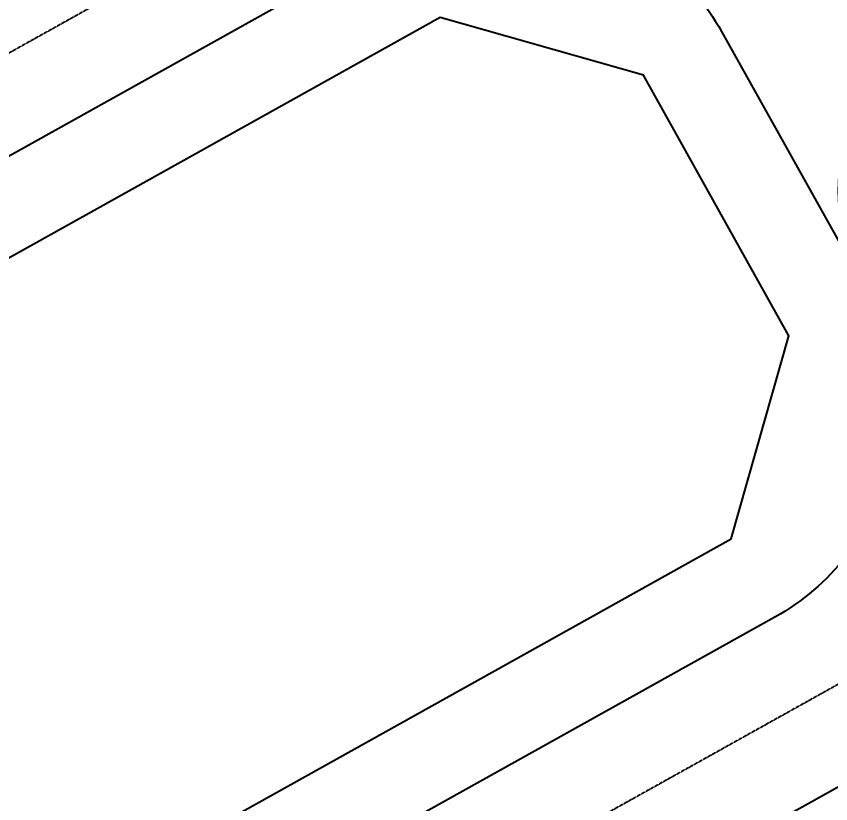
# Model space of a CAD drawing. Header units: millimetres. Extents: x 403824132 to 733479728, y 1974822364 to 2151530530.
# Drawn here: x 568839878 to 568867243, y 2063115107 to 2063141580 of the extents above; entities that cross this region are included whole.
import ezdxf
from ezdxf.enums import TextEntityAlignment as Align
from ezdxf.xclip import XClip

# ---------------------------------------------------------------- set-up
doc = ezdxf.new("R2010")
doc.units = ezdxf.units.MM
doc.linetypes.add('ACAD_ISO07W100', pattern=[3, 0, -3])
doc.linetypes.add('ACAD_ISO10W100', pattern=[18.5, 12, -3, 0.5, -3])
for name, color, linetype in [('BoThamCo', 94, 'Continuous'), ('LogDg', 7, 'Continuous'), ('text', 7, 'Continuous'), ('TimDg', 222, 'Continuous'), ('ViaHeS', 32, 'Continuous')]:
    doc.layers.add(name, color=color, linetype=linetype)
doc.layers.add('Wipeout', color=252, linetype='ACAD_ISO07W100', lineweight=0)
doc.styles.add('text', font='')
doc.styles.get('text').set_extended_font_data('.VnArial NarrowH')

# ---------------------------------------------------------------- blocks, each defined once
blk = doc.blocks.new('A$C2ED4656C')
blk.add_wipeout([(432.1, 910), (480.9, 907.7), (546.7, 896.5), (609, 876.8), (692.2, 834.4), (754.3, 787), (813.9, 722.8), (858.2, 653.7), (891.6, 573.4), (911.3, 476.6), (913.1, 408.9), (902.7, 328.5), (878, 248.7), (831.5, 161.7), (778.6, 96.3), (701.3, 31.7), (629, -8.4), (563.6, -32), (488.2, -46.9), (402.8, -49), (308.6, -33.5), (225.9, -2.8), (146.7, 45.1), (71.6, 114.8), (24.8, 178.4), (-14.1, 256.8), (-36.8, 334), (-46.5, 431.4), (-41.6, 498.5), (-25.1, 571.6), (-0.6, 634.8), (37.6, 701.4), (69.8, 743.2), (103, 778.1), (165.1, 827.9), (224.2, 861.9), (305.2, 892.5), (368.1, 905.5), (428.4, 910)]).dxf.layer = 'Wipeout'
at = {"color": 8}
for radius in [480, 410]:
    blk.add_circle((433.5, 430), radius, dxfattribs=at)
at = {"style": 'text'}
blk.add_attdef('CT1', text='', height=350, rotation=0, dxfattribs=at).set_placement((433.5, 430), align=Align.MIDDLE)
blk = doc.blocks.new('MA LO')
at = {"layer": 'text'}
ref = blk.add_blockref('A$C2ED4656C', (119047, -28078), dxfattribs=dict(at, xscale=20.97916607567742, yscale=20.97916607567742, zscale=20.97916607567742, rotation=4.338240580515711))
ref.add_attrib('CT1', 'LA-02', dxfattribs={"layer": '0', "height": 8265.4, "style": 'text', "width": 0.75}).set_placement((127434, -18395), align=Align.MIDDLE)

msp = doc.modelspace()

# ---------------------------------------------------------------- linework, layer by layer
at = {"layer": 'BoThamCo', "elevation": 0}
msp.add_lwpolyline([(568865839, 2063130836), (568860950, 2063139597), (568854125, 2063141534), (568790202, 2063105865), (568788065, 2063098934), (568792562, 2063089942), (568799187, 2063087899), (568863903, 2063124010)], close=True, dxfattribs=at)
at = {"layer": 'LogDg', "elevation": 0}
msp.add_lwpolyline([(568992096, 2063137673, 0.004173), (568976403, 2063167147, 0.41755), (568965438, 2063170326), (568801602, 2063078906, 0.401037), (568798335, 2063068306), (568815407, 2063034171, 0.427514), (568826498, 2063030752), (568986887, 2063120249, 0.406017), (568992096, 2063137673)], format="xyb", dxfattribs=at)
msp.add_lwpolyline([(568799541, 2063084650, -0.427514), (568788451, 2063088068), (568783958, 2063097051, -0.401037), (568787226, 2063107651), (568852658, 2063144162, -0.414214), (568863579, 2063141064), (568868468, 2063132302, -0.414214), (568865369, 2063121382)], format="xyb", close=True, dxfattribs=at)
at = {"layer": 'TimDg', "linetype": 'ACAD_ISO10W100', "ltscale": 0.75, "elevation": 0}
for points in [[(568960822, 2063207964), (568775251, 2063104417)], [(568976324, 2063179847), (568789608, 2063075660)]]:
    msp.add_lwpolyline(points, dxfattribs=at)
at = {"layer": 'ViaHeS', "elevation": 0}
msp.add_lwpolyline([(568863903, 2063124010), (568865839, 2063130836), (568860950, 2063139597), (568854125, 2063141534), (568790202, 2063105865), (568788065, 2063098934), (568792562, 2063089942), (568799187, 2063087899)], close=True, dxfattribs=at)

# ---------------------------------------------------------------- next in the draw order: block references
at = {"layer": 'text'}
ref = msp.add_blockref('MA LO', (568749754, 2063154169, 0), dxfattribs=dict(at, xscale=1.003354102868895, yscale=1.003354102868895, zscale=1.003354102868895))
XClip(ref).set_block_clipping_path([(-316424.539342165, -390165.6482121944), (376192.51258111, 195593.3786158562)])

doc.saveas('drawing.dxf')
